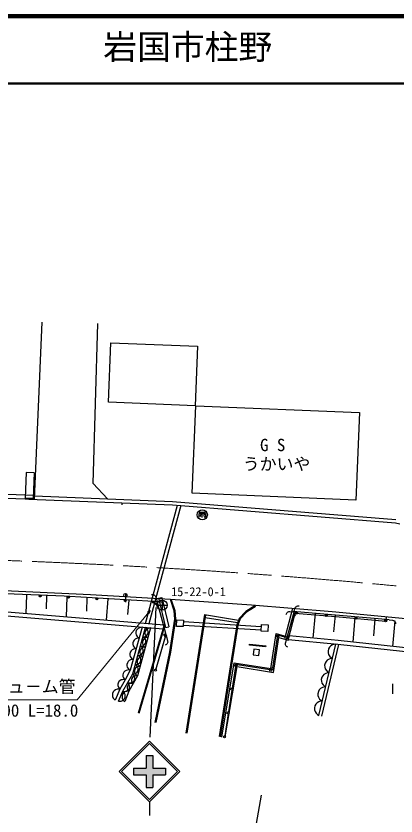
# Model space of a CAD drawing. Units: millimetres, scale not verified. Extents: x 40165 to 680165, y 20546 to 380546.
# Drawn here: x 392272 to 448514, y 262277 to 380546 of the extents above; entities that cross this region are included whole.
import ezdxf
from ezdxf.enums import TextEntityAlignment as Align

# ---------------------------------------------------------------- set-up
doc = ezdxf.new("R2010")
doc.units = ezdxf.units.MM
doc.header["$LTSCALE"] = 1000
doc.linetypes.add('CHAIN', pattern=[18.5, 12, -1.5, 3.5, -1.5])
for name, color, linetype, lineweight in [('M-BGD', 7, 'Continuous', 25), ('M-BMK', 2, 'CHAIN', 13), ('M-BMK-SRVR', 3, 'Continuous', 25), ('M-STR-HTXT', 7, 'Continuous', 13), ('M-STR-STRC', 7, 'Continuous', 25), ('M-TTL', 2, 'Continuous', 140), ('M-TTL-LINE', 7, 'Continuous', 50), ('M-TTL-TXT', 7, 'Continuous', 13)]:
    doc.layers.add(name, color=color, linetype=linetype, lineweight=lineweight)
doc.styles.add('ＭＳ ゴシック', font='')
doc.styles.get('ＭＳ ゴシック').set_extended_font_data('MS Gothic')

msp = doc.modelspace()

# ---------------------------------------------------------------- hatches: boundary and pattern name
at = {"layer": 'M-STR-STRC'}
msp.add_hatch(color=256, dxfattribs=at).paths.add_polyline_path([(409676, 269364), (411537, 269364), (411537, 271224), (412537, 271224), (412537, 269364), (414396, 269364), (414396, 268364), (412537, 268364), (412536, 266504), (411536, 266504), (411537, 268364), (409676, 268364)])

# ---------------------------------------------------------------- linework, layer by layer
at = {"layer": 'M-BGD'}
for p, q in [((396086, 335264), (394981, 309102)), ((403676, 311448), (404366, 335088)), ((405965, 323445), (406316, 332234)), ((406316, 332234), (419150, 331720)), ((419150, 331720), (418799, 322932)), ((418799, 322932), (405965, 323445)), ((418352, 310002), (418891, 322928)), ((418891, 322928), (443121, 321917)), ((443121, 321917), (442581, 308990)), ((393790, 313042), (393630, 309241)), ((394954, 312993), (393790, 313042)), ((394954, 312993), (394794, 309192)), ((405836, 309170), (403676, 311448)), ((378633, 310348), (395004, 309702)), ((442581, 308990), (418352, 310002)), ((378610, 309748), (394981, 309102)), ((394794, 309192), (393630, 309241)), ((394183, 309134), (415411, 308289)), ((395002, 309602), (415441, 308788)), ((415441, 308788), (448478, 306133)), ((408001, 308296), (408011, 308495)), ((411425, 290736), (416166, 308228)), ((416673, 308188), (411931, 290695)), ((415411, 308289), (448438, 305635)), ((419376, 307211), (420310, 307211)), ((419376, 306431), (419376, 306983)), ((419376, 306983), (420314, 306983)), ((419489, 306701), (419624, 306559)), ((419560, 306881), (419695, 306739)), ((419845, 306420), (419845, 307211)), ((420018, 306701), (420149, 306563)), ((420070, 306881), (420190, 306743)), ((420258, 306420), (420171, 306473)), ((420295, 306439), (420258, 306420)), ((420314, 306469), (420295, 306439)), ((420314, 306983), (420314, 306469)), ((448438, 305635), (449075, 305488)), ((380375, 296045), (392639, 295517)), ((387474, 295276), (399394, 294818)), ((392639, 295517), (403305, 295017)), ((393826, 294961), (393738, 292183)), ((396811, 294821), (396750, 292905)), ((399394, 294818), (412626, 294025)), ((399795, 294681), (399701, 291695)), ((402780, 294541), (402716, 292537)), ((403305, 295017), (415117, 294356)), ((408466, 295175), (408466, 293878)), ((412350, 295005), (412442, 295020)), ((412442, 295020), (412548, 295017)), ((412548, 295017), (412659, 294990)), ((412659, 294990), (412737, 294952)), ((412737, 294952), (412821, 294891)), ((412821, 294891), (412888, 294814)), ((412888, 294814), (412933, 294735)), ((412933, 294735), (412963, 294653)), ((412963, 294653), (413093, 294170)), ((413384, 294463), (413868, 294577)), ((413868, 294577), (414891, 290252)), ((405843, 294374), (405601, 291213)), ((408954, 294200), (408792, 292079)), ((412626, 294025), (413123, 293995)), ((413093, 294170), (413223, 293687)), ((413123, 293995), (413622, 293965)), ((413223, 293687), (414455, 289113)), ((413384, 294463), (414407, 290137)), ((413622, 293965), (413721, 293949)), ((413721, 293949), (413809, 293919)), ((413809, 293919), (413896, 293863)), ((413896, 293863), (413968, 293799)), ((413968, 293799), (414027, 293713)), ((414070, 293625), (414089, 293521)), ((414089, 293521), (414091, 293436)), ((415117, 294356), (427110, 293483)), ((415118, 294200), (415259, 294249)), ((415118, 294200), (415652, 292641)), ((415259, 294249), (415800, 292670)), ((427605, 293330), (426307, 292519)), ((427110, 293483), (439043, 292519)), ((427605, 293330), (427684, 293204)), ((433798, 293279), (433895, 293320)), ((433895, 293320), (433989, 293343)), ((433989, 293343), (434095, 293340)), ((434095, 293340), (434179, 293325)), ((414214, 290508), (389719, 292512)), ((412153, 292667), (411740, 292359)), ((411740, 292359), (411933, 292201)), ((411762, 292357), (412120, 292627)), ((411927, 292223), (411762, 292357)), ((411789, 292360), (412088, 292588)), ((411924, 292249), (411789, 292360)), ((411815, 292362), (412057, 292549)), ((411921, 292275), (411815, 292362)), ((411841, 292365), (412024, 292510)), ((411919, 292302), (411841, 292365)), ((411868, 292368), (411992, 292471)), ((411916, 292328), (411868, 292368)), ((411894, 292370), (411960, 292431)), ((411914, 292355), (411894, 292370)), ((411904, 292362), (411960, 292431)), ((411960, 292431), (411914, 292355)), ((411992, 292471), (411916, 292328)), ((412024, 292510), (411919, 292302)), ((412057, 292549), (411921, 292275)), ((412088, 292588), (411924, 292249)), ((412121, 292628), (411927, 292223)), ((411933, 292201), (412153, 292667)), ((415652, 292641), (415727, 291373)), ((415800, 292670), (415877, 291365)), ((426307, 292519), (425319, 291495)), ((426401, 292402), (425448, 291413)), ((427684, 293204), (426401, 292402)), ((432176, 288882), (433246, 292987)), ((432277, 292069), (432295, 292160)), ((432295, 292160), (432334, 292260)), ((432334, 292260), (432397, 292355)), ((432397, 292355), (432460, 292415)), ((432460, 292415), (432545, 292473)), ((432530, 288267), (433570, 292261)), ((432545, 292473), (432641, 292509)), ((432641, 292509), (432730, 292524)), ((432730, 292524), (432818, 292524)), ((432818, 292524), (433316, 292481)), ((433432, 292493), (433299, 292011)), ((433814, 292439), (433316, 292481)), ((433432, 292493), (433564, 292975)), ((433564, 292975), (433600, 293069)), ((433570, 292261), (439576, 291754)), ((433600, 293069), (433648, 293149)), ((433648, 293149), (433720, 293223)), ((433720, 293223), (433798, 293279)), ((446995, 291305), (433814, 292439)), ((436543, 292219), (436216, 288577)), ((439043, 292519), (451022, 291353)), ((414041, 289920), (389696, 291912)), ((415727, 291373), (414980, 286533)), ((415877, 291365), (415126, 286507)), ((416047, 290304), (416080, 291281)), ((416080, 291281), (417065, 291248)), ((417065, 291248), (417032, 290272)), ((417057, 291010), (428574, 290294)), ((420181, 292053), (417412, 274547)), ((420328, 292030), (417559, 274524)), ((420181, 292053), (425221, 291241)), ((425057, 290814), (420258, 291588)), ((425319, 291495), (424943, 290519)), ((425448, 291413), (425088, 290480)), ((433299, 292011), (432420, 288806)), ((439492, 291973), (439270, 289500)), ((439571, 291754), (447008, 291079)), ((442437, 291686), (442107, 287997)), ((445382, 291400), (445159, 288909)), ((447493, 291262), (446995, 291305)), ((447071, 291772), (447008, 291079)), ((447493, 291262), (447991, 291220)), ((447991, 291220), (448090, 291201)), ((448328, 291113), (447991, 287349)), ((448090, 291201), (448177, 291168)), ((448177, 291168), (448263, 291111)), ((448263, 291111), (448332, 291045)), ((448332, 291045), (448390, 290957)), ((448390, 290957), (448430, 290868)), ((410935, 290174), (409162, 283833)), ((409589, 283278), (411430, 290134)), ((410193, 289860), (410082, 289691)), ((410337, 290008), (410193, 289860)), ((412175, 290073), (410252, 282978)), ((410555, 290114), (410337, 290008)), ((414273, 290706), (410365, 277464)), ((414319, 290511), (410454, 277414)), ((410736, 290166), (410555, 290114)), ((410935, 290174), (410736, 290166)), ((411515, 289787), (411416, 289635)), ((411573, 290036), (411430, 290134)), ((411642, 289920), (411515, 289787)), ((411686, 289922), (411573, 290036)), ((411836, 290016), (411642, 289920)), ((411801, 289748), (411686, 289922)), ((411997, 290064), (411836, 290016)), ((412175, 290073), (411997, 290064)), ((414407, 290137), (414891, 290252)), ((417032, 290272), (416047, 290304)), ((417040, 290512), (428543, 289798)), ((424943, 290519), (422334, 274050)), ((425088, 290480), (422472, 273962)), ((428560, 289582), (428591, 290575)), ((428591, 290575), (429577, 290545)), ((429577, 290545), (429546, 289551)), ((448430, 290868), (448446, 290764)), ((448446, 290764), (448446, 290679)), ((410082, 289691), (410013, 289445)), ((410013, 289445), (410021, 289242)), ((410021, 289242), (410067, 289041)), ((410067, 289041), (410198, 288838)), ((410293, 288580), (410112, 288529)), ((410198, 288838), (410327, 288703)), ((410492, 288589), (410293, 288580)), ((410327, 288703), (410492, 288589)), ((411062, 288762), (411233, 288772)), ((411205, 288665), (411062, 288762)), ((411317, 288551), (411205, 288665)), ((411233, 288772), (411389, 288818)), ((411451, 288597), (411258, 288501)), ((411416, 289635), (411357, 289415)), ((411357, 289415), (411365, 289234)), ((411365, 289234), (411408, 289055)), ((411389, 288818), (411576, 288911)), ((411408, 289055), (411526, 288874)), ((411613, 288645), (411451, 288597)), ((411526, 288874), (411642, 288755)), ((411576, 288911), (411699, 289040)), ((411790, 288654), (411613, 288645)), ((411642, 288755), (411790, 288654)), ((411699, 289040), (411793, 289187)), ((411793, 289187), (411851, 289400)), ((411842, 289575), (411801, 289748)), ((411851, 289400), (411842, 289575)), ((414390, 288927), (412930, 283829)), ((414349, 288783), (412972, 283973)), ((414455, 289113), (414585, 288630)), ((414585, 288630), (414715, 288147)), ((429546, 289551), (428560, 289582)), ((429968, 284082), (430767, 289273)), ((430946, 288714), (430223, 284174)), ((430384, 283511), (431173, 288644)), ((430767, 289273), (432176, 288882)), ((431173, 288644), (432530, 288267)), ((432056, 288694), (431236, 288937)), ((432420, 288806), (432288, 288324)), ((439963, 288234), (432695, 288899)), ((409639, 288105), (409570, 287860)), ((409570, 287860), (409577, 287657)), ((409577, 287657), (409624, 287456)), ((409624, 287456), (409755, 287252)), ((409750, 288275), (409639, 288105)), ((409894, 288423), (409750, 288275)), ((410112, 288529), (409894, 288423)), ((410694, 287391), (410865, 287400)), ((410865, 287400), (411021, 287447)), ((411032, 288216), (410972, 287996)), ((410972, 287996), (410980, 287815)), ((410980, 287815), (411023, 287636)), ((411021, 287447), (411208, 287540)), ((411023, 287636), (411142, 287455)), ((411130, 288368), (411032, 288216)), ((411258, 288501), (411130, 288368)), ((411142, 287455), (411258, 287336)), ((411208, 287540), (411331, 287669)), ((411432, 288376), (411317, 288551)), ((411331, 287669), (411425, 287816)), ((411425, 287816), (411482, 288028)), ((411474, 288203), (411432, 288376)), ((411482, 288028), (411474, 288203)), ((414442, 287564), (414362, 287535)), ((414535, 287615), (414442, 287564)), ((414605, 287683), (414535, 287615)), ((414667, 287767), (414605, 287683)), ((414706, 287855), (414667, 287767)), ((414731, 287955), (414706, 287855)), ((414715, 288147), (414731, 288048)), ((414731, 288048), (414731, 287955)), ((426810, 287520), (426825, 287675)), ((429210, 287277), (426810, 287520)), ((426825, 287675), (429225, 287432)), ((429225, 287432), (429210, 287277)), ((432138, 287665), (432139, 287756)), ((432157, 287564), (432138, 287665)), ((432139, 287756), (432155, 287842)), ((432155, 287842), (432288, 288324)), ((432198, 287470), (432157, 287564)), ((432246, 287397), (432198, 287470)), ((432328, 287318), (432246, 287397)), ((439903, 287637), (432541, 288310)), ((437110, 277149), (439622, 287662)), ((440024, 287623), (437499, 277056)), ((438846, 287414), (438665, 287213)), ((439126, 287564), (438846, 287414)), ((439361, 287641), (439126, 287564)), ((439622, 287662), (439361, 287641)), ((459762, 285447), (439903, 287637)), ((459827, 286044), (439963, 288234)), ((409195, 286520), (409127, 286274)), ((409127, 286274), (409134, 286072)), ((409307, 286690), (409195, 286520)), ((409451, 286838), (409307, 286690)), ((409668, 286943), (409451, 286838)), ((409849, 286995), (409668, 286943)), ((409755, 287252), (409884, 287118)), ((410048, 287004), (409849, 286995)), ((409884, 287118), (410048, 287004)), ((410647, 286797), (410588, 286577)), ((410588, 286577), (410596, 286396)), ((410596, 286396), (410638, 286217)), ((410638, 286217), (410757, 286036)), ((410746, 286949), (410647, 286797)), ((410837, 287294), (410694, 287391)), ((410873, 287082), (410746, 286949)), ((410949, 287179), (410837, 287294)), ((410840, 286169), (410962, 286297)), ((411067, 287178), (410873, 287082)), ((411064, 287005), (410949, 287179)), ((410962, 286297), (411057, 286445)), ((411057, 286445), (411114, 286657)), ((411106, 286832), (411064, 287005)), ((411228, 287226), (411067, 287178)), ((411114, 286657), (411106, 286832)), ((411406, 287235), (411228, 287226)), ((411258, 287336), (411406, 287235)), ((414980, 286533), (412830, 276085)), ((415126, 286507), (412983, 276090)), ((427477, 286963), (427363, 286106)), ((428313, 286852), (427477, 286963)), ((428199, 285995), (428313, 286852)), ((432419, 287262), (432328, 287318)), ((432505, 287228), (432419, 287262)), ((438527, 286985), (438449, 286659)), ((438449, 286659), (438469, 286393)), ((438469, 286393), (438539, 286132)), ((438665, 287213), (438527, 286985)), ((408864, 285105), (408752, 284935)), ((409007, 285252), (408864, 285105)), ((409225, 285358), (409007, 285252)), ((409134, 286072), (409180, 285871)), ((409180, 285871), (409311, 285667)), ((409406, 285410), (409225, 285358)), ((409311, 285667), (409441, 285533)), ((409605, 285418), (409406, 285410)), ((409441, 285533), (409605, 285418)), ((410262, 285378), (410203, 285158)), ((410203, 285158), (410211, 284977)), ((410361, 285531), (410262, 285378)), ((410326, 286020), (410497, 286029)), ((410469, 285923), (410326, 286020)), ((410488, 285664), (410361, 285531)), ((410581, 285808), (410469, 285923)), ((410682, 285760), (410488, 285664)), ((410497, 286029), (410653, 286076)), ((410696, 285634), (410581, 285808)), ((410594, 284926), (410689, 285074)), ((410653, 286076), (410840, 286169)), ((410843, 285807), (410682, 285760)), ((410689, 285074), (410746, 285286)), ((410738, 285461), (410696, 285634)), ((410746, 285286), (410738, 285461)), ((410757, 286036), (410873, 285917)), ((411021, 285816), (410843, 285807)), ((410873, 285917), (411021, 285816)), ((427363, 286106), (428199, 285995)), ((438162, 285111), (438024, 284883)), ((438343, 285312), (438162, 285111)), ((438624, 285462), (438343, 285312)), ((438539, 286132), (438722, 285872)), ((438859, 285539), (438624, 285462)), ((438722, 285872), (438898, 285702)), ((439120, 285560), (438859, 285539)), ((438898, 285702), (439120, 285560)), ((408785, 283853), (408554, 283795)), ((408752, 284935), (408683, 284689)), ((408683, 284689), (408691, 284486)), ((408691, 284486), (408737, 284285)), ((408737, 284285), (408868, 284082)), ((408969, 283866), (408785, 283853)), ((408868, 284082), (408997, 283948)), ((409162, 283833), (408969, 283866)), ((408997, 283948), (409162, 283833)), ((409878, 283959), (409818, 283739)), ((409976, 284112), (409878, 283959)), ((409957, 284649), (410129, 284658)), ((410100, 284552), (409957, 284649)), ((410104, 284245), (409976, 284112)), ((410213, 284437), (410100, 284552)), ((410297, 284341), (410104, 284245)), ((410129, 284658), (410285, 284704)), ((410211, 284977), (410254, 284798)), ((410328, 284263), (410213, 284437)), ((410254, 284798), (410372, 284617)), ((410285, 284704), (410471, 284798)), ((410459, 284388), (410297, 284341)), ((410321, 283702), (410378, 283915)), ((410370, 284090), (410328, 284263)), ((410378, 283915), (410370, 284090)), ((410372, 284617), (410488, 284498)), ((410636, 284397), (410459, 284388)), ((410471, 284798), (410594, 284926)), ((410488, 284498), (410636, 284397)), ((422728, 273956), (424582, 284945)), ((423235, 273970), (424990, 284376)), ((424767, 284390), (424262, 281170)), ((424582, 284945), (429968, 284082)), ((424990, 284376), (430384, 283511)), ((429819, 283871), (425067, 284612)), ((438024, 284883), (437946, 284557)), ((437946, 284557), (437966, 284291)), ((437966, 284291), (438037, 284029)), ((438037, 284029), (438219, 283769)), ((408072, 280713), (409589, 283278)), ((408128, 283321), (408094, 283124)), ((408094, 283124), (408098, 282922)), ((408098, 282922), (408182, 282700)), ((408244, 283542), (408128, 283321)), ((408182, 282700), (408279, 282545)), ((408386, 283683), (408244, 283542)), ((408554, 283795), (408386, 283683)), ((409162, 283833), (408414, 282401)), ((410252, 282978), (408969, 280735)), ((409510, 282774), (409410, 282600)), ((409627, 282881), (409510, 282774)), ((409589, 283278), (409761, 283287)), ((409706, 283139), (409589, 283278)), ((409765, 282966), (409627, 282881)), ((409788, 282991), (409706, 283139)), ((409761, 283287), (409916, 283333)), ((409951, 283005), (409765, 282966)), ((409855, 282783), (409788, 282991)), ((409818, 283739), (409826, 283558)), ((409826, 283558), (409869, 283379)), ((409848, 282596), (409855, 282783)), ((409869, 283379), (409988, 283199)), ((409916, 283333), (410103, 283426)), ((410099, 283010), (409951, 283005)), ((409988, 283199), (410104, 283079)), ((410252, 282978), (410099, 283010)), ((410103, 283426), (410226, 283555)), ((410104, 283079), (410252, 282978)), ((410226, 283555), (410321, 283702)), ((437522, 282780), (437444, 282454)), ((437660, 283008), (437522, 282780)), ((437841, 283209), (437660, 283008)), ((438121, 283359), (437841, 283209)), ((438356, 283436), (438121, 283359)), ((438219, 283769), (438395, 283599)), ((438617, 283457), (438356, 283436)), ((438395, 283599), (438617, 283457)), ((407356, 281745), (407353, 281549)), ((407353, 281549), (407429, 281331)), ((407395, 281935), (407356, 281745)), ((407514, 282147), (407395, 281935)), ((407656, 282279), (407514, 282147)), ((408414, 282401), (407645, 281034)), ((407823, 282383), (407656, 282279)), ((408048, 282432), (407823, 282383)), ((408228, 282439), (408048, 282432)), ((408414, 282401), (408228, 282439)), ((408279, 282545), (408414, 282401)), ((408868, 281652), (408769, 281478)), ((408948, 281857), (408831, 281995)), ((408831, 281995), (409006, 281956)), ((408986, 281760), (408868, 281652)), ((409029, 281709), (408948, 281857)), ((409124, 281844), (408986, 281760)), ((409006, 281956), (409177, 281959)), ((409096, 281501), (409029, 281709)), ((409090, 281314), (409096, 281501)), ((409310, 281883), (409124, 281844)), ((409177, 281959), (409392, 282001)), ((409457, 281888), (409310, 281883)), ((409377, 282444), (409374, 282282)), ((409374, 282282), (409435, 282102)), ((409410, 282600), (409377, 282444)), ((409392, 282001), (409552, 282096)), ((409435, 282102), (409507, 281975)), ((409611, 281857), (409457, 281888)), ((409507, 281975), (409611, 281857)), ((409552, 282096), (409690, 282219)), ((409690, 282219), (409807, 282417)), ((409807, 282417), (409848, 282596)), ((437444, 282454), (437464, 282188)), ((437464, 282188), (437535, 281927)), ((437535, 281927), (437717, 281666)), ((437717, 281666), (437893, 281497)), ((437893, 281497), (438115, 281355)), ((447981, 281816), (447981, 280316)), ((406558, 280371), (406540, 280152)), ((406664, 280626), (406558, 280371)), ((406807, 280793), (406664, 280626)), ((406980, 280933), (406807, 280793)), ((407645, 281034), (406961, 279388)), ((407228, 281019), (406980, 280933)), ((407430, 281051), (407228, 281019)), ((407429, 281331), (407518, 281177)), ((407645, 281034), (407430, 281051)), ((407452, 279260), (408072, 280713)), ((407518, 281177), (407645, 281034)), ((408070, 280336), (407978, 280097)), ((408198, 280494), (408070, 280336)), ((408072, 280713), (408248, 280674)), ((408214, 280584), (408072, 280713)), ((408357, 280627), (408198, 280494)), ((408320, 280440), (408214, 280584)), ((408248, 280674), (408418, 280677)), ((408420, 280230), (408320, 280440)), ((408584, 280712), (408357, 280627)), ((408969, 280735), (408371, 279196)), ((408418, 280677), (408633, 280719)), ((408770, 280746), (408584, 280712)), ((408633, 280719), (408794, 280814)), ((408736, 281322), (408733, 281160)), ((408733, 281160), (408793, 280980)), ((408769, 281478), (408736, 281322)), ((408969, 280735), (408770, 280746)), ((408793, 280980), (408866, 280853)), ((408794, 280814), (408931, 280936)), ((408866, 280853), (408969, 280735)), ((408931, 280936), (409049, 281135)), ((409049, 281135), (409090, 281314)), ((424216, 280874), (423711, 277655)), ((437019, 280677), (436941, 280351)), ((436941, 280351), (436961, 280086)), ((437157, 280906), (437019, 280677)), ((437339, 281107), (437157, 280906)), ((437619, 281256), (437339, 281107)), ((437854, 281334), (437619, 281256)), ((438115, 281355), (437854, 281334)), ((406540, 280152), (406563, 279930)), ((406563, 279930), (406678, 279694)), ((406678, 279694), (406799, 279533)), ((406799, 279533), (406961, 279388)), ((407452, 279260), (407642, 279243)), ((407642, 279243), (407821, 279270)), ((407821, 279270), (408042, 279343)), ((407978, 280097), (407965, 279894)), ((407965, 279894), (407992, 279689)), ((407992, 279689), (408102, 279473)), ((408042, 279343), (408197, 279466)), ((408102, 279473), (408218, 279326)), ((408197, 279466), (408324, 279614)), ((408218, 279326), (408371, 279196)), ((408324, 279614), (408420, 279839)), ((408439, 280033), (408420, 280230)), ((408420, 279839), (408439, 280033)), ((437116, 279154), (436836, 279004)), ((436961, 280086), (437032, 279824)), ((437032, 279824), (437214, 279564)), ((437352, 279231), (437116, 279154)), ((437214, 279564), (437391, 279394)), ((437612, 279252), (437352, 279231)), ((437391, 279394), (437612, 279252)), ((436517, 278575), (436439, 278249)), ((436439, 278249), (436459, 277983)), ((436459, 277983), (436530, 277722)), ((436655, 278803), (436517, 278575)), ((436836, 279004), (436655, 278803)), ((423665, 277358), (423160, 274139)), ((436530, 277722), (436712, 277461)), ((436712, 277461), (436888, 277291)), ((436888, 277291), (437110, 277149)), ((428533, 265344), (423246, 234336))]:
    msp.add_line(p, q, dxfattribs=at)
for centre, radius in [((419845, 306795), 746), ((395857, 294804), 150), ((395857, 294804), 132), ((395857, 294804), 115), ((395857, 294804), 96.7), ((395857, 294804), 79.5), ((395857, 294804), 58.5), ((395857, 294804), 40.5), ((395857, 294804), 23.2), ((395857, 294804), 4.5), ((400048, 294629), 150), ((400048, 294629), 132), ((400048, 294629), 115), ((400048, 294629), 96.7), ((400048, 294629), 79.5), ((400048, 294629), 58.5), ((400048, 294629), 40.5), ((400048, 294629), 23.2), ((400048, 294629), 4.5), ((404237, 294377), 150), ((404237, 294377), 132), ((404237, 294377), 115), ((408466, 294924), 250), ((404237, 294377), 96.7), ((404237, 294377), 79.5), ((404237, 294377), 58.5), ((404237, 294377), 40.5), ((404237, 294377), 23.2), ((404237, 294377), 4.5), ((408427, 294126), 150), ((408427, 294126), 132), ((408427, 294126), 115), ((408427, 294126), 96.7), ((408427, 294126), 79.5), ((408427, 294126), 58.5), ((408427, 294126), 40.5), ((408427, 294126), 23.2), ((408427, 294126), 4.5), ((412617, 293875), 150), ((412617, 293875), 132), ((412617, 293875), 115), ((412617, 293875), 96.7), ((412617, 293875), 79.5), ((412617, 293875), 58.5), ((412617, 293875), 40.5), ((412617, 293875), 23.2), ((412617, 293875), 4.5), ((413078, 293648), 150), ((413078, 293648), 132), ((413078, 293648), 115), ((413078, 293648), 96.7), ((413078, 293648), 79.5), ((413078, 293648), 58.5), ((413078, 293648), 40.5), ((413078, 293648), 23.2), ((413078, 293648), 4.5), ((433802, 292289), 150), ((433802, 292289), 132), ((433802, 292289), 115), ((433802, 292289), 96.7), ((433802, 292289), 79.5), ((433802, 292289), 58.5), ((433802, 292289), 40.5), ((433802, 292289), 23.2), ((433802, 292289), 4.5), ((433444, 291971), 150), ((433444, 291971), 132), ((433444, 291971), 115), ((433444, 291971), 96.7), ((433444, 291971), 79.5), ((433444, 291971), 58.5), ((433444, 291971), 40.5), ((433444, 291971), 23.2), ((433444, 291971), 4.5), ((438195, 291911), 150), ((438195, 291911), 132), ((438195, 291911), 115), ((438195, 291911), 96.7), ((438195, 291911), 79.5), ((438195, 291911), 58.5), ((438195, 291911), 40.5), ((438195, 291911), 23.2), ((438195, 291911), 4.5), ((442588, 291534), 150), ((442588, 291534), 132), ((442588, 291534), 115), ((442588, 291534), 96.7), ((442588, 291534), 79.5), ((442588, 291534), 58.5), ((442588, 291534), 40.5), ((442588, 291534), 23.2), ((442588, 291534), 4.5), ((446982, 291156), 150), ((446982, 291156), 132), ((446982, 291156), 115), ((446982, 291156), 96.7), ((446982, 291156), 79.5), ((446982, 291156), 58.5), ((446982, 291156), 40.5), ((446982, 291156), 23.2), ((446982, 291156), 4.5), ((414310, 289074), 150), ((414310, 289074), 132), ((414310, 289074), 115), ((414310, 289074), 96.7), ((414310, 289074), 79.5), ((414390, 288927), 150), ((414310, 289074), 58.5), ((414310, 289074), 40.5), ((414310, 289074), 23.2), ((414310, 289074), 4.5), ((430969, 288863), 150), ((431092, 288980), 150), ((432200, 288652), 150), ((432565, 288767), 150), ((432565, 288767), 132), ((432565, 288767), 115), ((432565, 288767), 96.7), ((432565, 288767), 79.5), ((432565, 288767), 58.5), ((432565, 288767), 40.5), ((432565, 288767), 23.2), ((432565, 288767), 4.5), ((412930, 283829), 150), ((424790, 284538), 150), ((424919, 284635), 150), ((429967, 283848), 150), ((430199, 284026), 150), ((424239, 281022), 150), ((423688, 277506), 150), ((423137, 273990), 150)]:
    msp.add_circle(centre, radius, dxfattribs=at)
at = {"layer": 'M-BMK'}
msp.add_arc((354726, -699297), 1000000, 83.84467, 89.4447, dxfattribs=at)
at = {"layer": 'M-BMK-SRVR'}
for p, q in [((413133, 293450), (414633, 293450)), ((413883, 294200), (413883, 292700))]:
    msp.add_line(p, q, dxfattribs=at)
msp.add_circle((413883, 293450), 750, dxfattribs=at)
at = {"layer": 'M-STR-HTXT'}
for p, q in [((412153, 292667), (401335, 279436)), ((401335, 279436), (387126, 279436))]:
    msp.add_line(p, q, dxfattribs=at)
at = {"layer": 'M-STR-STRC'}
for p, q in [((412961, 293104), (412062, 273918)), ((407536, 268864), (412036, 273364)), ((416536, 268864), (412036, 273364)), ((407889, 268864), (412036, 273011)), ((416183, 268864), (412036, 273011)), ((411537, 271224), (412537, 271224)), ((411537, 271224), (411537, 269364)), ((412537, 271224), (412537, 269364)), ((407536, 268864), (412036, 264364)), ((407889, 268864), (412036, 264717)), ((409676, 269364), (409676, 268364)), ((409676, 269364), (411537, 269364)), ((412036, 264717), (416183, 268864)), ((412036, 264364), (416536, 268864)), ((412537, 269364), (414396, 269364)), ((414396, 269364), (414396, 268364)), ((409676, 268364), (411537, 268364)), ((411537, 268364), (411536, 266504)), ((412537, 268364), (412536, 266504)), ((412537, 268364), (414396, 268364)), ((411536, 266504), (412536, 266504)), ((412036, 264364), (412036, 262364))]:
    msp.add_line(p, q, dxfattribs=at)
at = {"layer": 'M-TTL'}
msp.add_line((680165, 380546), (40165, 380546), dxfattribs=at)
at = {"layer": 'M-TTL-LINE'}
msp.add_line((40165, 370546), (680165, 370546), dxfattribs=at)

# ---------------------------------------------------------------- texts
at = {"layer": 'M-BGD', "style": 'ＭＳ ゴシック'}
for s, height, p in [('G S', 1833, (428389, 315661)), ('うかいや', 1833, (425838, 312859)), ('15-22-0-1', 1320, (415239, 294381))]:
    msp.add_text(s, height=height, dxfattribs=at).set_placement(p, align=Align.BOTTOM_LEFT)
at = {"layer": 'M-STR-HTXT', "style": 'ＭＳ ゴシック'}
for s, p in [('ヒュ－ム管', (388586, 279950)), ('φ500 L=18.0', (387126, 276411))]:
    msp.add_text(s, height=1833, dxfattribs=at).set_placement(p, align=Align.BOTTOM_LEFT)
at = {"layer": 'M-TTL-TXT', "style": 'ＭＳ ゴシック'}
msp.add_text('岩国市柱野', height=3666, dxfattribs=at).set_placement((405189, 373046), align=Align.BOTTOM_LEFT)

doc.saveas('drawing.dxf')
